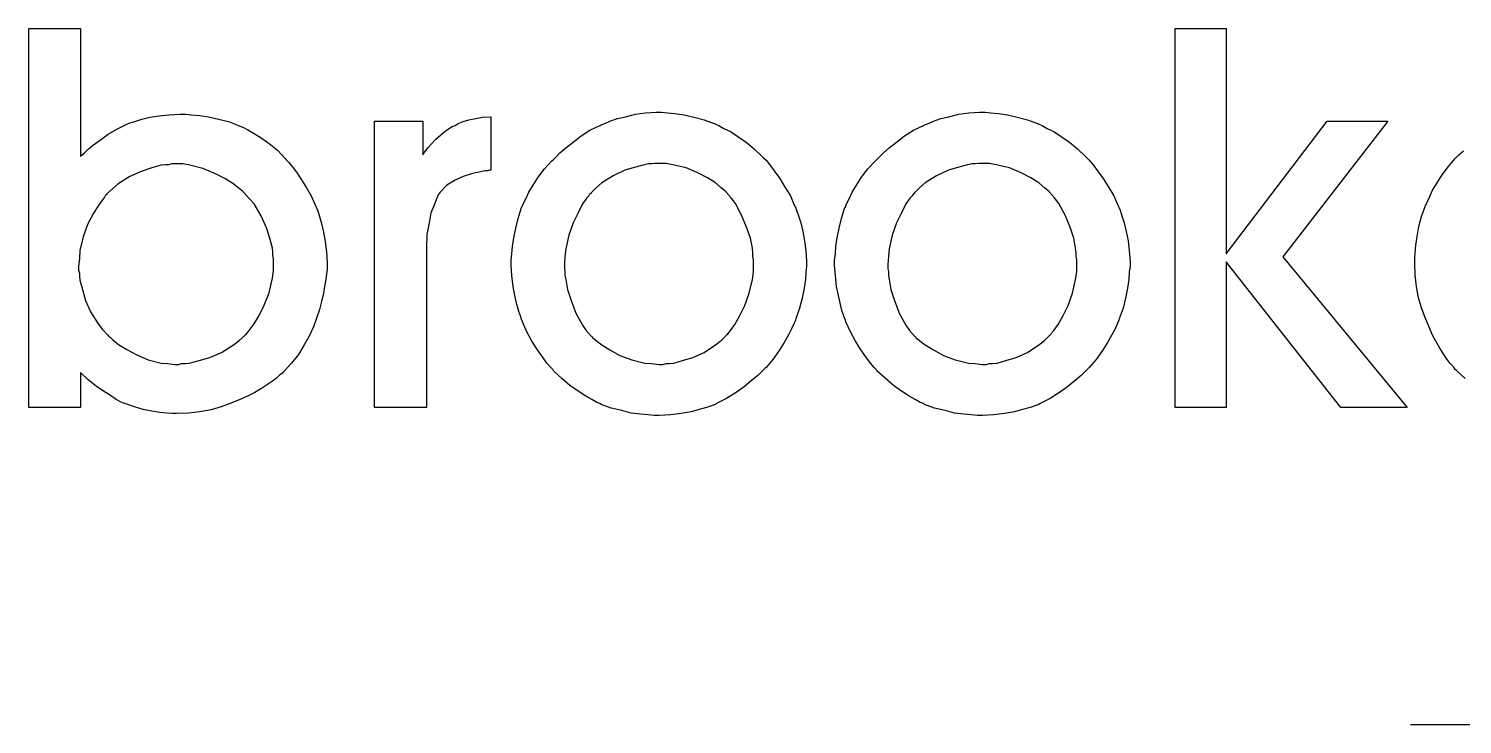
# Model space of a CAD drawing. Extents: x -69.4 to 29.6, y -21.9 to 37.7.
# Drawn here: x -55.71 to -50.26, y 15.79 to 18.44 of the extents above; entities that cross this region are included whole.
import ezdxf

# ---------------------------------------------------------------- set-up
doc = ezdxf.new("R2010")
doc.units = 0
doc.layers.add('gg1', color=1, linetype='CONTINUOUS')
doc.layers.add('gto', color=5, linetype='CONTINUOUS')

msp = doc.modelspace()

# ---------------------------------------------------------------- linework, layer by layer
at = {"layer": 'gg1', "color": 1}
msp.add_lwpolyline([(-50.452101, 15.792032), (-50.0021, 15.792032)], dxfattribs=at)
at = {"layer": 'gto', "color": 5}
for points in [[(-55.512111, 17.953036), (-55.507111, 17.958036), (-55.497111, 17.967036), (-55.481111, 17.982036), (-55.462111, 17.998036), (-55.436111, 18.017036), (-55.407111, 18.039036), (-55.374111, 18.058036), (-55.341111, 18.074036), (-55.336111, 18.077036), (-55.324111, 18.081036), (-55.305111, 18.086036), (-55.279111, 18.096036), (-55.24811, 18.103036), (-55.21211, 18.108036), (-55.17411, 18.112036), (-55.13411, 18.115036), (-55.11311, 18.115036), (-55.08911, 18.112036), (-55.05811, 18.110036), (-55.02511, 18.105036), (-54.98711, 18.096036), (-54.94911, 18.086036), (-54.91111, 18.072036), (-54.90611, 18.069036), (-54.89411, 18.065036), (-54.87511, 18.055036), (-54.85111, 18.041036), (-54.82511, 18.024036), (-54.79411, 18.003036), (-54.76311, 17.977036), (-54.733109, 17.946036), (-54.730109, 17.941036), (-54.721109, 17.932036), (-54.706109, 17.915036), (-54.690109, 17.894036), (-54.671109, 17.865036), (-54.652109, 17.834036), (-54.633109, 17.801036), (-54.616109, 17.763036), (-54.614109, 17.758036), (-54.609109, 17.747035), (-54.602109, 17.725035), (-54.595109, 17.699035), (-54.588109, 17.666035), (-54.581109, 17.630035), (-54.576109, 17.590035), (-54.573109, 17.547035), (-54.573109, 17.545035), (-54.573109, 17.535035), (-54.573109, 17.523035), (-54.576109, 17.507035), (-54.578109, 17.485035), (-54.583109, 17.459035), (-54.588109, 17.433035), (-54.595109, 17.402035), (-54.602109, 17.371035), (-54.614109, 17.338035), (-54.626109, 17.305035), (-54.642109, 17.269035), (-54.661109, 17.236034), (-54.683109, 17.200034), (-54.709109, 17.167034), (-54.737109, 17.136034), (-54.740109, 17.134034), (-54.744109, 17.129034), (-54.75411, 17.122034), (-54.76611, 17.110034), (-54.78211, 17.098034), (-54.80111, 17.086034), (-54.82311, 17.070034), (-54.84911, 17.055034), (-54.87711, 17.041034), (-54.90811, 17.027034), (-54.94211, 17.013034), (-54.97711, 17.001034), (-55.01511, 16.989034), (-55.05811, 16.982034), (-55.10111, 16.977034), (-55.14611, 16.975034), (-55.16211, 16.975034), (-55.18411, 16.977034), (-55.21011, 16.979034), (-55.24111, 16.984034), (-55.274111, 16.991034), (-55.307111, 17.001034), (-55.343111, 17.013034), (-55.348111, 17.015034), (-55.360111, 17.020034), (-55.376111, 17.029034), (-55.398111, 17.044034), (-55.424111, 17.060034), (-55.452111, 17.079034), (-55.483111, 17.103034), (-55.512111, 17.131034), (-55.512111, 16.998034), (-55.709111, 16.998034), (-55.709111, 18.440037), (-55.512111, 18.440037), (-55.512111, 17.953036)], [(-51.154102, 17.583035), (-50.769102, 18.088036), (-50.539101, 18.088036), (-50.938102, 17.571035), (-50.465101, 16.998034), (-50.717101, 16.998034), (-51.154102, 17.552035), (-51.154102, 16.998034), (-51.348103, 16.998034), (-51.348103, 18.440037), (-51.154102, 18.440037), (-51.154102, 17.583035)], [(-53.279107, 18.119036), (-53.251107, 18.117036), (-53.215106, 18.112036), (-53.179106, 18.103036), (-53.139106, 18.093036), (-53.101106, 18.079036), (-53.099106, 18.079036), (-53.096106, 18.077036), (-53.084106, 18.072036), (-53.065106, 18.060036), (-53.039106, 18.048036), (-53.011106, 18.029036), (-52.980106, 18.008036), (-52.949106, 17.982036), (-52.918106, 17.953036), (-52.913106, 17.948036), (-52.904106, 17.939036), (-52.890106, 17.922036), (-52.873106, 17.899036), (-52.852106, 17.870036), (-52.833106, 17.839036), (-52.811106, 17.804036), (-52.795106, 17.766036), (-52.792106, 17.761036), (-52.788106, 17.749035), (-52.780106, 17.728035), (-52.771106, 17.701035), (-52.764106, 17.668035), (-52.757106, 17.633035), (-52.752106, 17.595035), (-52.750106, 17.554035), (-52.750106, 17.552035), (-52.750106, 17.549035), (-52.750106, 17.535035), (-52.752106, 17.514035), (-52.754106, 17.485035), (-52.759106, 17.452035), (-52.766106, 17.414035), (-52.776106, 17.376035), (-52.790106, 17.336035), (-52.792106, 17.331035), (-52.797106, 17.319035), (-52.807106, 17.298035), (-52.818106, 17.274035), (-52.835106, 17.245034), (-52.854106, 17.215034), (-52.878106, 17.181034), (-52.904106, 17.150034), (-52.909106, 17.146034), (-52.918106, 17.136034), (-52.935106, 17.120034), (-52.959106, 17.101034), (-52.987106, 17.077034), (-53.018106, 17.055034), (-53.054106, 17.032034), (-53.092106, 17.013034), (-53.096106, 17.010034), (-53.108106, 17.006034), (-53.130106, 16.998034), (-53.158106, 16.991034), (-53.189106, 16.982034), (-53.227106, 16.975034), (-53.267107, 16.970034), (-53.310107, 16.968034), (-53.329107, 16.968034), (-53.353107, 16.970034), (-53.381107, 16.972034), (-53.417107, 16.977034), (-53.453107, 16.987034), (-53.493107, 16.996034), (-53.531107, 17.010034), (-53.536107, 17.013034), (-53.548107, 17.017034), (-53.567107, 17.029034), (-53.590107, 17.041034), (-53.619107, 17.060034), (-53.650107, 17.082034), (-53.681107, 17.108034), (-53.711107, 17.136034), (-53.714107, 17.141034), (-53.723107, 17.150034), (-53.738107, 17.167034), (-53.754108, 17.191034), (-53.773108, 17.217034), (-53.795108, 17.250035), (-53.814108, 17.286035), (-53.830108, 17.324035), (-53.830108, 17.326035), (-53.833108, 17.329035), (-53.837108, 17.343035), (-53.844108, 17.364035), (-53.852108, 17.390035), (-53.859108, 17.424035), (-53.866108, 17.459035), (-53.871108, 17.500035), (-53.873108, 17.540035), (-53.873108, 17.542035), (-53.873108, 17.545035), (-53.873108, 17.559035), (-53.871108, 17.583035), (-53.868108, 17.611035), (-53.863108, 17.644035), (-53.856108, 17.680035), (-53.847108, 17.718035), (-53.835108, 17.756036), (-53.835108, 17.758036), (-53.833108, 17.761036), (-53.828108, 17.773036), (-53.818108, 17.792036), (-53.806108, 17.818036), (-53.790108, 17.844036), (-53.771108, 17.875036), (-53.747107, 17.906036), (-53.719107, 17.937036), (-53.714107, 17.941036), (-53.704107, 17.951036), (-53.688107, 17.967036), (-53.666107, 17.986036), (-53.638107, 18.008036), (-53.607107, 18.032036), (-53.574107, 18.053036), (-53.536107, 18.072036), (-53.533107, 18.072036), (-53.531107, 18.074036), (-53.517107, 18.079036), (-53.498107, 18.088036), (-53.469107, 18.098036), (-53.438107, 18.105036), (-53.400107, 18.115036), (-53.362107, 18.119036), (-53.322107, 18.122036), (-53.301107, 18.122036), (-53.279107, 18.119036)], [(-52.049104, 18.119036), (-52.020104, 18.117036), (-51.985104, 18.112036), (-51.949104, 18.103036), (-51.909104, 18.093036), (-51.871104, 18.079036), (-51.868104, 18.079036), (-51.866104, 18.077036), (-51.854104, 18.072036), (-51.835104, 18.060036), (-51.809104, 18.048036), (-51.781104, 18.029036), (-51.750104, 18.008036), (-51.719103, 17.982036), (-51.688103, 17.953036), (-51.683103, 17.948036), (-51.674103, 17.939036), (-51.659103, 17.922036), (-51.643103, 17.899036), (-51.621103, 17.870036), (-51.602103, 17.839036), (-51.581103, 17.804036), (-51.564103, 17.766036), (-51.562103, 17.761036), (-51.557103, 17.749035), (-51.550103, 17.728035), (-51.541103, 17.701035), (-51.534103, 17.668035), (-51.526103, 17.633035), (-51.522103, 17.595035), (-51.519103, 17.554035), (-51.519103, 17.552035), (-51.519103, 17.549035), (-51.519103, 17.535035), (-51.522103, 17.514035), (-51.524103, 17.485035), (-51.529103, 17.452035), (-51.536103, 17.414035), (-51.545103, 17.376035), (-51.560103, 17.336035), (-51.562103, 17.331035), (-51.567103, 17.319035), (-51.576103, 17.298035), (-51.588103, 17.274035), (-51.605103, 17.245034), (-51.624103, 17.215034), (-51.648103, 17.181034), (-51.674103, 17.150034), (-51.678103, 17.146034), (-51.688103, 17.136034), (-51.705103, 17.120034), (-51.728103, 17.101034), (-51.757104, 17.077034), (-51.788104, 17.055034), (-51.823104, 17.032034), (-51.861104, 17.013034), (-51.866104, 17.010034), (-51.878104, 17.006034), (-51.899104, 16.998034), (-51.928104, 16.991034), (-51.959104, 16.982034), (-51.997104, 16.975034), (-52.037104, 16.970034), (-52.080104, 16.968034), (-52.099104, 16.968034), (-52.123104, 16.970034), (-52.151104, 16.972034), (-52.187104, 16.977034), (-52.222104, 16.987034), (-52.263105, 16.996034), (-52.301105, 17.010034), (-52.305105, 17.013034), (-52.317105, 17.017034), (-52.336105, 17.029034), (-52.360105, 17.041034), (-52.389105, 17.060034), (-52.419105, 17.082034), (-52.450105, 17.108034), (-52.481105, 17.136034), (-52.484105, 17.141034), (-52.493105, 17.150034), (-52.507105, 17.167034), (-52.524105, 17.191034), (-52.543105, 17.217034), (-52.564105, 17.250035), (-52.583105, 17.286035), (-52.600105, 17.324035), (-52.600105, 17.326035), (-52.602105, 17.329035), (-52.607105, 17.343035), (-52.614105, 17.364035), (-52.621105, 17.390035), (-52.628105, 17.424035), (-52.636105, 17.459035), (-52.640105, 17.500035), (-52.643105, 17.540035), (-52.643105, 17.542035), (-52.643105, 17.545035), (-52.643105, 17.559035), (-52.640105, 17.583035), (-52.638105, 17.611035), (-52.633105, 17.644035), (-52.626105, 17.680035), (-52.617105, 17.718035), (-52.605105, 17.756036), (-52.605105, 17.758036), (-52.602105, 17.761036), (-52.598105, 17.773036), (-52.588105, 17.792036), (-52.576105, 17.818036), (-52.560105, 17.844036), (-52.541105, 17.875036), (-52.517105, 17.906036), (-52.488105, 17.937036), (-52.484105, 17.941036), (-52.474105, 17.951036), (-52.457105, 17.967036), (-52.436105, 17.986036), (-52.408105, 18.008036), (-52.377105, 18.032036), (-52.343105, 18.053036), (-52.305105, 18.072036), (-52.303105, 18.072036), (-52.301105, 18.074036), (-52.286105, 18.079036), (-52.267105, 18.088036), (-52.239104, 18.098036), (-52.208104, 18.105036), (-52.170104, 18.115036), (-52.132104, 18.119036), (-52.092104, 18.122036), (-52.070104, 18.122036), (-52.049104, 18.119036)], [(-53.951108, 17.901036), (-53.956108, 17.901036), (-53.963108, 17.899036), (-53.973108, 17.899036), (-53.996108, 17.894036), (-54.025108, 17.887036), (-54.056108, 17.877036), (-54.087108, 17.863036), (-54.118108, 17.844036), (-54.141108, 17.820036), (-54.144108, 17.818036), (-54.151108, 17.808036), (-54.158108, 17.792036), (-54.167108, 17.768036), (-54.179108, 17.739035), (-54.186108, 17.701035), (-54.194108, 17.656035), (-54.196108, 17.604035), (-54.196108, 16.998034), (-54.393109, 16.998034), (-54.393109, 18.088036), (-54.210108, 18.088036), (-54.210108, 17.960036), (-54.208108, 17.963036), (-54.201108, 17.972036), (-54.191108, 17.986036), (-54.177108, 18.001036), (-54.160108, 18.020036), (-54.141108, 18.036036), (-54.120108, 18.053036), (-54.098108, 18.067036), (-54.096108, 18.069036), (-54.087108, 18.072036), (-54.075108, 18.079036), (-54.056108, 18.086036), (-54.034108, 18.093036), (-54.008108, 18.098036), (-53.982108, 18.103036), (-53.951108, 18.105036), (-53.951108, 17.901036)], [(-50.2441, 17.108034), (-50.275101, 17.136034), (-50.277101, 17.139034), (-50.282101, 17.143034), (-50.289101, 17.153034), (-50.301101, 17.165034), (-50.313101, 17.181034), (-50.325101, 17.200034), (-50.341101, 17.224034), (-50.356101, 17.250035), (-50.370101, 17.276035), (-50.384101, 17.310035), (-50.398101, 17.343035), (-50.410101, 17.378035), (-50.422101, 17.416035), (-50.429101, 17.459035), (-50.434101, 17.502035), (-50.436101, 17.547035), (-50.436101, 17.549035), (-50.436101, 17.552035), (-50.436101, 17.566035), (-50.434101, 17.587035), (-50.432101, 17.616035), (-50.427101, 17.649035), (-50.420101, 17.687035), (-50.410101, 17.725035), (-50.396101, 17.763036), (-50.396101, 17.766036), (-50.394101, 17.768036), (-50.389101, 17.780036), (-50.379101, 17.801036), (-50.368101, 17.825036), (-50.351101, 17.853036), (-50.332101, 17.884036), (-50.308101, 17.915036), (-50.282101, 17.946036), (-50.277101, 17.951036), (-50.268101, 17.960036), (-50.251101, 17.975036)], [(-55.12211, 17.925036), (-55.16511, 17.925036), (-55.17711, 17.922036), (-55.18911, 17.922036), (-55.20511, 17.920036), (-55.24111, 17.910036), (-55.281111, 17.896036), (-55.324111, 17.877036), (-55.369111, 17.849036), (-55.390111, 17.830036), (-55.412111, 17.811036), (-55.412111, 17.808036), (-55.417111, 17.806036), (-55.421111, 17.799036), (-55.428111, 17.789036), (-55.445111, 17.766036), (-55.464111, 17.735035), (-55.485111, 17.694035), (-55.502111, 17.647035), (-55.514111, 17.595035), (-55.516111, 17.566035), (-55.519111, 17.535035), (-55.519111, 17.533035), (-55.519111, 17.528035), (-55.519111, 17.521035), (-55.516111, 17.509035), (-55.516111, 17.497035), (-55.514111, 17.483035), (-55.504111, 17.447035), (-55.493111, 17.405035), (-55.474111, 17.362035), (-55.445111, 17.317035), (-55.428111, 17.295035), (-55.409111, 17.274035), (-55.407111, 17.274035), (-55.405111, 17.269035), (-55.398111, 17.264035), (-55.390111, 17.257035), (-55.367111, 17.238034), (-55.336111, 17.219034), (-55.298111, 17.198034), (-55.255111, 17.179034), (-55.20511, 17.167034), (-55.17911, 17.165034), (-55.15311, 17.162034), (-55.13911, 17.162034), (-55.12711, 17.165034), (-55.11311, 17.165034), (-55.09811, 17.167034), (-55.06011, 17.177034), (-55.02011, 17.188034), (-54.97511, 17.207034), (-54.93011, 17.236034), (-54.90811, 17.253035), (-54.88711, 17.272035), (-54.88511, 17.274035), (-54.88211, 17.276035), (-54.87711, 17.283035), (-54.87011, 17.291035), (-54.85111, 17.317035), (-54.83211, 17.348035), (-54.81311, 17.388035), (-54.79411, 17.435035), (-54.78211, 17.490035), (-54.77811, 17.519035), (-54.77811, 17.549035), (-54.77811, 17.552035), (-54.77811, 17.557035), (-54.77811, 17.564035), (-54.78011, 17.576035), (-54.78011, 17.590035), (-54.78211, 17.604035), (-54.79211, 17.642035), (-54.80411, 17.682035), (-54.82511, 17.728035), (-54.85111, 17.773036), (-54.87011, 17.794036), (-54.88911, 17.815036), (-54.89211, 17.818036), (-54.89411, 17.820036), (-54.90811, 17.832036), (-54.93211, 17.851036), (-54.96311, 17.870036), (-55.00111, 17.889036), (-55.04611, 17.908036), (-55.09611, 17.920036), (-55.12211, 17.925036)], [(-53.284107, 17.927036), (-53.327107, 17.927036), (-53.339107, 17.925036), (-53.350107, 17.925036), (-53.367107, 17.922036), (-53.400107, 17.913036), (-53.441107, 17.901036), (-53.486107, 17.880036), (-53.529107, 17.853036), (-53.550107, 17.834036), (-53.569107, 17.815036), (-53.569107, 17.813036), (-53.574107, 17.811036), (-53.578107, 17.804036), (-53.586107, 17.796036), (-53.602107, 17.773036), (-53.619107, 17.739035), (-53.638107, 17.701035), (-53.654107, 17.654035), (-53.666107, 17.602035), (-53.669107, 17.573035), (-53.671107, 17.542035), (-53.671107, 17.540035), (-53.671107, 17.535035), (-53.671107, 17.526035), (-53.669107, 17.516035), (-53.669107, 17.502035), (-53.666107, 17.485035), (-53.659107, 17.447035), (-53.645107, 17.405035), (-53.628107, 17.357035), (-53.602107, 17.312035), (-53.588107, 17.291035), (-53.569107, 17.269035), (-53.567107, 17.269035), (-53.564107, 17.264035), (-53.550107, 17.253035), (-53.529107, 17.236034), (-53.498107, 17.217034), (-53.460107, 17.196034), (-53.415107, 17.179034), (-53.365107, 17.167034), (-53.339107, 17.165034), (-53.310107, 17.162034), (-53.296107, 17.162034), (-53.284107, 17.165034), (-53.272107, 17.165034), (-53.255107, 17.167034), (-53.222106, 17.177034), (-53.182106, 17.188034), (-53.139106, 17.207034), (-53.096106, 17.236034), (-53.075106, 17.253035), (-53.056106, 17.272035), (-53.054106, 17.274035), (-53.051106, 17.276035), (-53.046106, 17.283035), (-53.039106, 17.291035), (-53.023106, 17.314035), (-53.004106, 17.348035), (-52.985106, 17.386035), (-52.968106, 17.433035), (-52.956106, 17.485035), (-52.951106, 17.514035), (-52.951106, 17.545035), (-52.951106, 17.547035), (-52.951106, 17.552035), (-52.951106, 17.561035), (-52.954106, 17.573035), (-52.954106, 17.587035), (-52.956106, 17.604035), (-52.963106, 17.642035), (-52.978106, 17.685035), (-52.997106, 17.730035), (-53.020106, 17.775036), (-53.037106, 17.796036), (-53.056106, 17.818036), (-53.056106, 17.820036), (-53.061106, 17.823036), (-53.075106, 17.834036), (-53.096106, 17.853036), (-53.127106, 17.872036), (-53.163106, 17.891036), (-53.208106, 17.910036), (-53.258107, 17.922036), (-53.284107, 17.927036)], [(-52.054104, 17.927036), (-52.096104, 17.927036), (-52.108104, 17.925036), (-52.120104, 17.925036), (-52.137104, 17.922036), (-52.170104, 17.913036), (-52.210104, 17.901036), (-52.256105, 17.880036), (-52.298105, 17.853036), (-52.320105, 17.834036), (-52.339105, 17.815036), (-52.339105, 17.813036), (-52.343105, 17.811036), (-52.348105, 17.804036), (-52.355105, 17.796036), (-52.372105, 17.773036), (-52.389105, 17.739035), (-52.408105, 17.701035), (-52.424105, 17.654035), (-52.436105, 17.602035), (-52.438105, 17.573035), (-52.441105, 17.542035), (-52.441105, 17.540035), (-52.441105, 17.535035), (-52.441105, 17.526035), (-52.438105, 17.516035), (-52.438105, 17.502035), (-52.436105, 17.485035), (-52.429105, 17.447035), (-52.415105, 17.405035), (-52.398105, 17.357035), (-52.372105, 17.312035), (-52.358105, 17.291035), (-52.339105, 17.269035), (-52.336105, 17.269035), (-52.334105, 17.264035), (-52.320105, 17.253035), (-52.298105, 17.236034), (-52.267105, 17.217034), (-52.229104, 17.196034), (-52.184104, 17.179034), (-52.134104, 17.167034), (-52.108104, 17.165034), (-52.080104, 17.162034), (-52.066104, 17.162034), (-52.054104, 17.165034), (-52.042104, 17.165034), (-52.025104, 17.167034), (-51.992104, 17.177034), (-51.952104, 17.188034), (-51.909104, 17.207034), (-51.866104, 17.236034), (-51.845104, 17.253035), (-51.826104, 17.272035), (-51.823104, 17.274035), (-51.821104, 17.276035), (-51.816104, 17.283035), (-51.809104, 17.291035), (-51.792104, 17.314035), (-51.773104, 17.348035), (-51.754104, 17.386035), (-51.738103, 17.433035), (-51.726103, 17.485035), (-51.721103, 17.514035), (-51.721103, 17.545035), (-51.721103, 17.547035), (-51.721103, 17.552035), (-51.721103, 17.561035), (-51.724103, 17.573035), (-51.724103, 17.587035), (-51.726103, 17.604035), (-51.733103, 17.642035), (-51.747103, 17.685035), (-51.766104, 17.730035), (-51.790104, 17.775036), (-51.807104, 17.796036), (-51.826104, 17.818036), (-51.826104, 17.820036), (-51.830104, 17.823036), (-51.845104, 17.834036), (-51.866104, 17.853036), (-51.897104, 17.872036), (-51.933104, 17.891036), (-51.978104, 17.910036), (-52.028104, 17.922036), (-52.054104, 17.927036)]]:
    msp.add_lwpolyline(points, dxfattribs=at)

doc.saveas('drawing.dxf')
